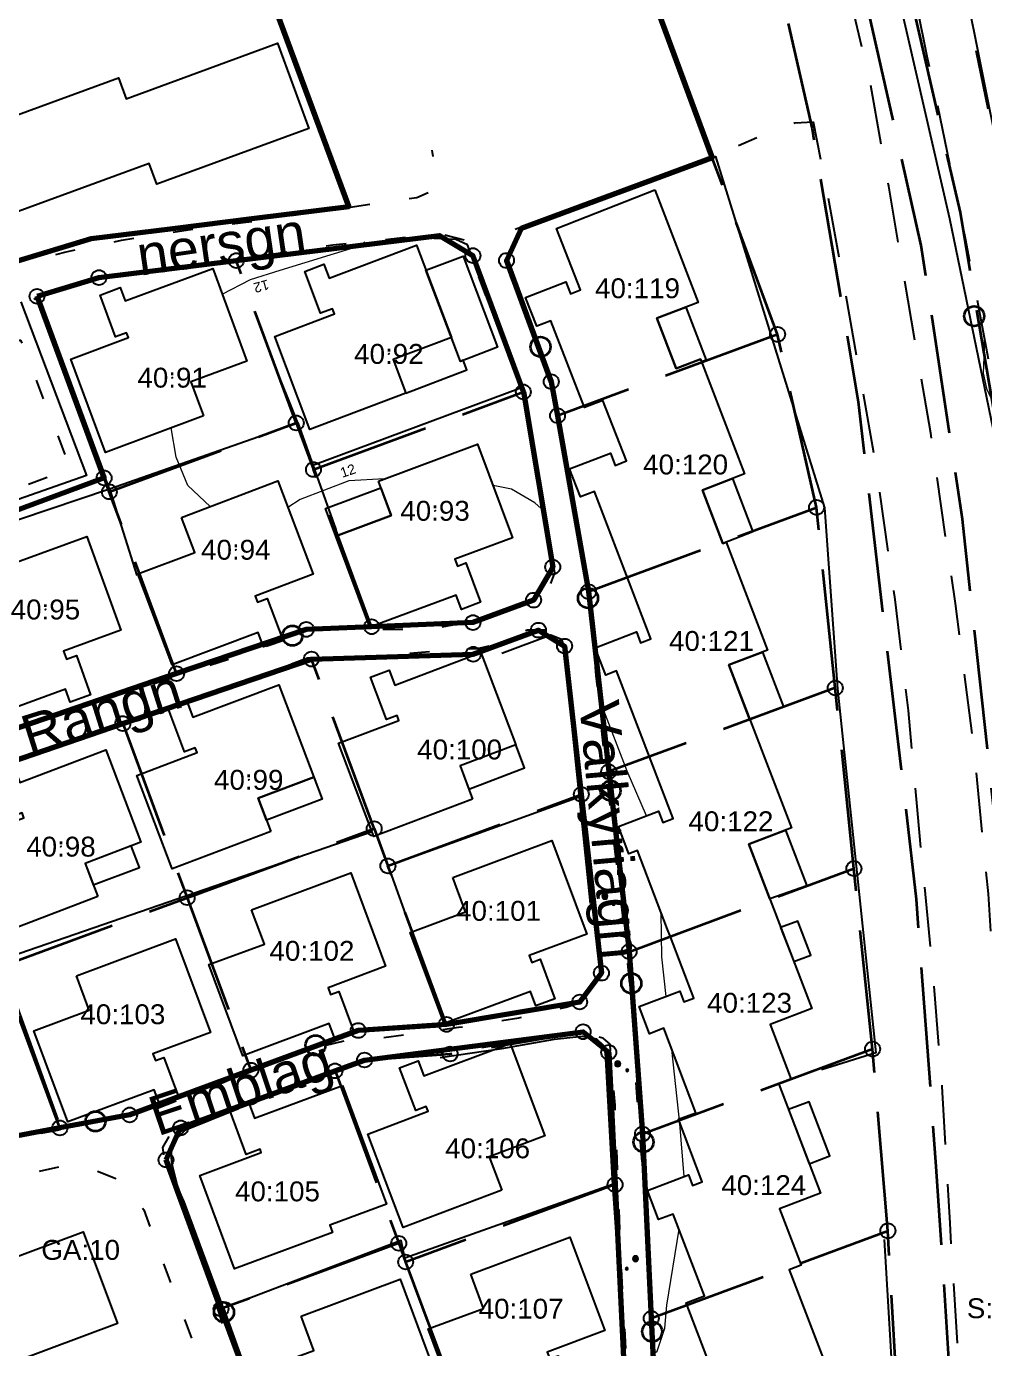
# Model space of a CAD drawing. Header units: metres. Extents: x 118176 to 120691, y 6147158 to 6149382.
# Drawn here: x 119726.5 to 119822.9, y 6148712.9 to 6148845.9 of the extents above; entities that cross this region are included whole.
import ezdxf
from ezdxf.enums import TextEntityAlignment as Align

# ---------------------------------------------------------------- set-up
doc = ezdxf.new("R2010")
doc.units = ezdxf.units.M
for name, pattern in [('Annan_avgränsning_gångban', [6, 2, -4]), ('Annan_avgränsning_körbana', [10, 6, -4]), ('Fastighetsgräns', [16, 12, -4]), ('Heldragen__skalber__', [0]), ('Heldragen_linje', [2, 1, 1]), ('Häck', [0]), ('Servitutsområde', [0]), ('Staket', [0])]:
    doc.linetypes.add(name, pattern=pattern)
doc.layers.get('0').update_dxf_attribs({"color": 9})
for name, color, linetype, lineweight in [('BOSTAD.T_LINE', 9, 'Heldragen_linje', 25), ('FASTGR_LINE', 7, 'Fastighetsgräns', 35), ('GAGR_LINE', 9, 'Servitutsområde', 70), ('GÅNGBK_LINE', 9, 'Annan_avgränsning_gångban', 25), ('HÄCK.K_LINE', 9, 'Häck', 25), ('HÖJDK-2_LINE', 9, 'Heldragen_linje', 18), ('KÖRBANK_LINE', 9, 'Annan_avgränsning_körbana', 25), ('SKÄRMTT_LINE', 9, 'Heldragen_linje', 25), ('STAKE_LINE', 9, 'Staket', 25), ('TBOSTT_LINE', 9, 'Heldragen_linje', 25), ('UTHUST_LINE', 9, 'Heldragen_linje', 25)]:
    doc.layers.add(name, color=color, linetype=linetype, lineweight=lineweight)
for name, color, linetype in [('DSP_POINT', 9, 'Continuous'), ('FASTID_POINT', 9, 'Continuous'), ('FREGNRT_TEXT', 9, 'Continuous'), ('GRÄ_POINT', 9, 'Continuous'), ('HTXT2_TEXT', 9, 'Continuous'), ('RUPPLYT_TEXT', 9, 'Continuous'), ('SSP_POINT', 9, 'Continuous'), ('STOLP.B_POINT', 9, 'Continuous'), ('TXT GAT_TEXT', 9, 'Continuous')]:
    doc.layers.add(name, color=color, linetype=linetype)
doc.styles.add('Standard_CAD', font='arial.ttf', dxfattribs={"height": 0.2})

# ---------------------------------------------------------------- blocks, each defined once
blk = doc.blocks.new('Belysningsstolpe')
at = {"color": 0, "linetype": 'Heldragen__skalber__', "lineweight": 35}
blk.add_circle((0, 0), 0.5, dxfattribs=at)
blk = doc.blocks.new('Gränspunkt')
at = {"color": 0, "linetype": 'Heldragen__skalber__', "lineweight": 25}
blk.add_circle((0, 0), 0.5, dxfattribs=at)
blk = doc.blocks.new('Rutnätspunkt_1')
at = {"color": 0, "linetype": 'Heldragen__skalber__', "lineweight": 25, "flags": 128}
for points in [[(-0.5, 0), (-0.08, 0)], [(0, 0.5), (0, 0.08)], [(0.5, 0), (0.08, 0)], [(0, -0.5), (0, -0.08)]]:
    blk.add_lwpolyline(points, dxfattribs=at)
blk = doc.blocks.new('SIB')
blk.add_hatch(color=0).paths.add_polyline_path([(0.3, 0, 1), (-0.3, 0, 1)], flags=0)
at = {"color": 0, "linetype": 'Heldragen__skalber__', "lineweight": 0, "flags": 128}
blk.add_lwpolyline([(0.3, 0, 1), (-0.3, 0, 1), (0.3, 0)], format="xyb", dxfattribs=at)
blk = doc.blocks.new('DIB')
blk.add_hatch(color=0).paths.add_polyline_path([(0.3, 0, 1), (-0.3, 0, 1)], flags=0)
at = {"color": 0, "linetype": 'Heldragen__skalber__', "lineweight": 0, "flags": 128}
blk.add_lwpolyline([(0.3, 0, 1), (-0.3, 0, 1), (0.3, 0)], format="xyb", dxfattribs=at)

msp = doc.modelspace()

# ---------------------------------------------------------------- linework, layer by layer
at = {"layer": 'BOSTAD.T_LINE', "flags": 128}
for points in [[(119709.069, 6148820.05), (119693.646, 6148814.401), (119690.484, 6148823.034), (119705.608, 6148828.573), (119705.246, 6148829.561), (119735.752, 6148840.734), (119736.52, 6148838.638), (119751.76, 6148844.22), (119754.908, 6148835.627), (119739.616, 6148830.026), (119738.846, 6148832.13), (119708.69, 6148821.086), (119709.069, 6148820.05)], [(119789.726, 6148829.461), (119794.068, 6148818.132), (119789.908, 6148816.538), (119791.844, 6148811.486), (119794.318, 6148812.434), (119798.747, 6148800.878), (119794.499, 6148799.251), (119796.554, 6148793.892), (119796.881, 6148794.017), (119801.045, 6148783.153), (119797.162, 6148781.664), (119803.449, 6148765.262), (119799.163, 6148763.619), (119805.501, 6148747.081), (119801.312, 6148745.475), (119803.433, 6148739.94), (119802.192, 6148739.464), (119806.393, 6148728.499), (119802.268, 6148726.917), (119804.44, 6148721.252), (119803.235, 6148720.79), (119807.352, 6148710.054), (119803.094, 6148708.421), (119805.164, 6148703.021), (119805.472, 6148702.216), (119809.432, 6148691.887), (119804.512, 6148690.001), (119806.687, 6148684.328), (119797.248, 6148680.71), (119793.828, 6148689.633), (119792.306, 6148689.049), (119791.175, 6148692.008), (119795.25, 6148693.569), (119795.77, 6148692.213), (119796.76, 6148692.593), (119794.262, 6148699.106), (119795.684, 6148699.651), (119792.535, 6148707.859), (119790.9, 6148707.232), (119789.795, 6148710.123), (119793.938, 6148711.708), (119794.328, 6148710.691), (119795.306, 6148711.066), (119792.85, 6148717.476), (119794.706, 6148718.188), (119791.557, 6148726.409), (119790.091, 6148725.847), (119788.974, 6148728.778), (119793.106, 6148730.356), (119793.512, 6148729.282), (119794.475, 6148729.648), (119792.089, 6148735.944), (119793.839, 6148736.608), (119790.619, 6148745.104), (119789.174, 6148744.557), (119788.137, 6148747.284), (119792.21, 6148748.831), (119792.622, 6148747.748), (119793.618, 6148748.126), (119791.274, 6148754.298), (119790.995, 6148755.035), (119787.971, 6148762.996), (119787.093, 6148762.66), (119786.038, 6148765.392), (119790.085, 6148766.953), (119790.522, 6148765.816), (119791.539, 6148766.207), (119785.841, 6148781.051), (119784.776, 6148780.644), (119783.715, 6148783.388), (119787.858, 6148784.986), (119788.273, 6148783.901), (119789.311, 6148784.298), (119783.648, 6148799.109), (119782.226, 6148798.564), (119781.136, 6148801.391), (119785.252, 6148802.974), (119785.73, 6148801.743), (119786.859, 6148802.183), (119784.487, 6148808.275), (119782.632, 6148807.553), (119779.235, 6148816.286), (119777.823, 6148815.735), (119776.686, 6148818.621), (119780.74, 6148820.208), (119781.217, 6148818.996), (119782.239, 6148819.399), (119779.814, 6148825.559), (119789.726, 6148829.461)], [(119764.669, 6148809.02), (119755.01, 6148805.361), (119751.47, 6148814.704), (119757.475, 6148816.978), (119757.276, 6148817.502), (119756.081, 6148817.048), (119754.488, 6148821.252), (119756.424, 6148821.985), (119756.955, 6148820.584), (119765.731, 6148823.901), (119769.241, 6148814.614), (119763.39, 6148812.402), (119764.669, 6148809.02)], [(119766.686, 6148821.376), (119770.427, 6148822.789), (119773.892, 6148813.622), (119770.15, 6148812.208), (119766.686, 6148821.376)], [(119744.292, 6148806.713), (119734.435, 6148803.049), (119730.947, 6148812.434), (119736.75, 6148814.592), (119736.567, 6148815.085), (119735.455, 6148814.672), (119733.892, 6148818.876), (119735.927, 6148819.634), (119736.426, 6148818.289), (119745.235, 6148821.543), (119748.672, 6148812.236), (119743.023, 6148810.15), (119744.292, 6148806.713)], [(119761.901, 6148800.148), (119771.875, 6148803.864), (119775.38, 6148794.454), (119769.592, 6148792.298), (119769.848, 6148791.612), (119770.687, 6148791.923), (119772.163, 6148787.961), (119770.254, 6148787.25), (119769.718, 6148788.691), (119761.025, 6148785.456), (119757.613, 6148794.622), (119763.185, 6148796.696), (119761.901, 6148800.148)], [(119742.085, 6148796.503), (119751.776, 6148800.178), (119755.335, 6148790.794), (119749.496, 6148788.58), (119749.728, 6148787.966), (119750.703, 6148788.336), (119752.271, 6148784.202), (119750.347, 6148783.472), (119749.794, 6148784.928), (119741.142, 6148781.669), (119737.699, 6148790.812), (119743.417, 6148792.966), (119742.085, 6148796.503)], [(119717.02, 6148788.908), (119732.564, 6148794.58), (119736, 6148785.165), (119730.23, 6148783.059), (119730.529, 6148782.239), (119731.511, 6148782.597), (119732.95, 6148778.654), (119730.889, 6148777.9), (119730.411, 6148779.214), (119721.693, 6148776.047), (119717.02, 6148788.908)], [(119771.381, 6148768.143), (119761.453, 6148764.381), (119757.89, 6148773.787), (119763.954, 6148776.085), (119763.774, 6148776.56), (119762.711, 6148776.157), (119761.091, 6148780.432), (119762.967, 6148781.142), (119763.543, 6148779.626), (119772.198, 6148782.904), (119775.715, 6148773.617), (119770.113, 6148771.494), (119771.381, 6148768.143)], [(119751.077, 6148764.906), (119741.149, 6148761.145), (119737.586, 6148770.551), (119743.65, 6148772.848), (119743.469, 6148773.323), (119742.407, 6148772.92), (119740.786, 6148777.195), (119742.663, 6148777.905), (119743.238, 6148776.389), (119751.894, 6148779.667), (119755.411, 6148770.38), (119749.808, 6148768.257), (119751.077, 6148764.906)], [(119733.664, 6148758.346), (119723.736, 6148754.584), (119720.173, 6148763.99), (119726.237, 6148766.288), (119726.056, 6148766.763), (119724.994, 6148766.36), (119723.373, 6148770.634), (119725.25, 6148771.345), (119725.825, 6148769.828), (119734.481, 6148773.106), (119737.998, 6148763.819), (119732.395, 6148761.697), (119733.664, 6148758.346)], [(119769.379, 6148760.264), (119779.353, 6148763.98), (119782.858, 6148754.57), (119777.07, 6148752.414), (119777.326, 6148751.727), (119778.165, 6148752.039), (119779.641, 6148748.077), (119777.732, 6148747.366), (119777.195, 6148748.807), (119768.503, 6148745.571), (119765.091, 6148754.738), (119770.663, 6148756.812), (119769.379, 6148760.264)], [(119749.145, 6148757.029), (119759.119, 6148760.745), (119762.624, 6148751.335), (119756.836, 6148749.179), (119757.093, 6148748.492), (119757.931, 6148748.804), (119759.408, 6148744.842), (119757.498, 6148744.131), (119756.962, 6148745.572), (119748.269, 6148742.337), (119744.857, 6148751.503), (119750.43, 6148753.577), (119749.145, 6148757.029)], [(119731.519, 6148750.379), (119741.493, 6148754.095), (119744.999, 6148744.685), (119739.21, 6148742.529), (119739.467, 6148741.843), (119740.306, 6148742.154), (119741.782, 6148738.192), (119739.872, 6148737.481), (119739.336, 6148738.923), (119730.644, 6148735.687), (119727.231, 6148744.853), (119732.804, 6148746.927), (119731.519, 6148750.379)], [(119774.323, 6148728.816), (119764.395, 6148725.055), (119760.831, 6148734.461), (119766.896, 6148736.758), (119766.715, 6148737.233), (119765.652, 6148736.83), (119764.032, 6148741.106), (119765.909, 6148741.816), (119766.483, 6148740.299), (119775.14, 6148743.577), (119778.657, 6148734.29), (119773.053, 6148732.168), (119774.323, 6148728.816)], [(119758.292, 6148739.34), (119762.729, 6148727.402), (119757.01, 6148725.277), (119757.276, 6148724.562), (119747.418, 6148720.897), (119743.927, 6148730.292), (119750.12, 6148732.594), (119749.994, 6148732.935), (119748.59, 6148732.413), (119746.972, 6148736.769), (119748.897, 6148737.483), (119749.428, 6148736.055), (119758.292, 6148739.34)], [(119771.196, 6148720.369), (119781.17, 6148724.085), (119784.675, 6148714.675), (119778.887, 6148712.519), (119779.143, 6148711.832), (119779.982, 6148712.144), (119781.458, 6148708.182), (119779.549, 6148707.472), (119779.012, 6148708.912), (119770.32, 6148705.677), (119766.908, 6148714.843), (119772.48, 6148716.917), (119771.196, 6148720.369)], [(119754.113, 6148716.144), (119764.087, 6148719.859), (119767.592, 6148710.449), (119761.804, 6148708.294), (119762.06, 6148707.607), (119762.899, 6148707.919), (119764.375, 6148703.957), (119762.466, 6148703.245), (119761.93, 6148704.687), (119753.237, 6148701.451), (119749.825, 6148710.617), (119755.397, 6148712.692), (119754.113, 6148716.144)]]:
    msp.add_lwpolyline(points, dxfattribs=at)
at = {"layer": 'FASTGR_LINE', "flags": 128}
for points in [[(119774.092, 6148937.583), (119789.254, 6148897.346), (119800.564, 6148857.627), (119805.531, 6148835.591), (119810.162, 6148808.146), (119816.001, 6148758.102), (119817.992, 6148731.203), (119820.518, 6148692.518)], [(119833.972, 6148694.006), (119831.65, 6148733.903), (119824.465, 6148803.524), (119820.448, 6148827.172), (119809.992, 6148872.974), (119802.071, 6148900.207)], [(119828.839, 6148693.438), (119824.519, 6148760.738), (119820.651, 6148796.313), (119816.521, 6148823.849), (119805.201, 6148874.21), (119799.356, 6148893.915)], [(119795.494, 6148832.673), (119776.269, 6148825.569), (119774.791, 6148822.356), (119779.29, 6148810.161), (119779.922, 6148806.742)], [(119802.056, 6148814.919), (119795.494, 6148832.673)], [(119747.601, 6148822.346), (119768.059, 6148824.881), (119771.41, 6148822.845), (119776.481, 6148809.129)], [(119734.308, 6148800.474), (119727.554, 6148818.75), (119733.783, 6148820.635), (119747.601, 6148822.346)], [(119753.633, 6148806.01), (119747.601, 6148822.346)], [(119802.056, 6148814.919), (119779.922, 6148806.742)], [(119805.98, 6148797.512), (119802.056, 6148814.919)], [(119755.367, 6148801.322), (119776.481, 6148809.129)], [(119776.481, 6148809.129), (119779.435, 6148791.511), (119777.509, 6148788.179), (119771.409, 6148785.925), (119761.22, 6148785.507)], [(119779.922, 6148806.742), (119783.036, 6148789.034)], [(119734.829, 6148799.076), (119753.633, 6148806.01)], [(119753.633, 6148806.01), (119755.367, 6148801.322)], [(119761.22, 6148785.507), (119755.367, 6148801.322)], [(119715.504, 6148793.521), (119734.308, 6148800.474)], [(119734.829, 6148799.076), (119734.308, 6148800.474)], [(119741.593, 6148780.782), (119734.829, 6148799.076)], [(119783.036, 6148789.034), (119805.98, 6148797.512)], [(119807.865, 6148779.344), (119805.98, 6148797.512)], [(119783.036, 6148789.034), (119785.071, 6148770.926)], [(119761.22, 6148785.507), (119754.64, 6148785.232), (119741.593, 6148780.782)], [(119755.163, 6148782.252), (119771.442, 6148782.735), (119778.001, 6148785.161), (119780.631, 6148783.553), (119782.313, 6148768.633)], [(119736.188, 6148775.758), (119755.163, 6148782.252)], [(119761.476, 6148765.187), (119755.163, 6148782.252)], [(119741.593, 6148780.782), (119722.609, 6148774.297)], [(119807.865, 6148779.344), (119785.071, 6148770.926)], [(119809.738, 6148761.175), (119807.865, 6148779.344)], [(119717.213, 6148769.263), (119736.188, 6148775.758)], [(119736.188, 6148775.758), (119742.661, 6148758.242)], [(119785.071, 6148770.926), (119787.116, 6148752.808)], [(119762.859, 6148761.44), (119782.313, 6148768.633)], [(119782.313, 6148768.633), (119784.338, 6148750.647), (119782.15, 6148747.744), (119768.751, 6148745.492)], [(119742.661, 6148758.242), (119761.476, 6148765.187)], [(119761.476, 6148765.187), (119762.859, 6148761.44)], [(119768.751, 6148745.492), (119762.859, 6148761.44)], [(119787.116, 6148752.808), (119809.738, 6148761.175)], [(119811.613, 6148743.008), (119809.738, 6148761.175)], [(119723.857, 6148751.288), (119742.661, 6148758.242)], [(119742.661, 6148758.242), (119749.075, 6148740.888)], [(119787.116, 6148752.808), (119788.469, 6148734.449)], [(119729.849, 6148735.073), (119723.857, 6148751.288)], [(119729.849, 6148735.073), (119722.361, 6148733.687), (119714.562, 6148730.8), (119711.032, 6148732.138), (119703.491, 6148746.962)], [(119768.751, 6148745.492), (119759.871, 6148744.876), (119749.075, 6148740.888)], [(119757.535, 6148740.815), (119760.505, 6148741.908), (119769.113, 6148742.514), (119782.491, 6148744.755), (119785.073, 6148742.677), (119785.713, 6148729.368)], [(119811.613, 6148743.008), (119788.469, 6148734.449)], [(119813.158, 6148724.719), (119811.613, 6148743.008)], [(119749.075, 6148740.888), (119736.878, 6148736.378), (119729.849, 6148735.073)], [(119746.063, 6148716.856), (119740.532, 6148731.862), (119742, 6148735.074), (119757.535, 6148740.815)], [(119757.535, 6148740.815), (119763.949, 6148723.461)], [(119788.469, 6148734.449), (119789.354, 6148715.92)], [(119785.713, 6148729.368), (119764.64, 6148721.581)], [(119785.713, 6148729.368), (119786.648, 6148709.868), (119784.422, 6148706.507), (119781.132, 6148705.294), (119770.884, 6148704.696)], [(119789.354, 6148715.92), (119813.158, 6148724.719)], [(119814.222, 6148706.25), (119813.158, 6148724.719)], [(119763.949, 6148723.461), (119746.063, 6148716.856)], [(119763.949, 6148723.461), (119764.64, 6148721.581)], [(119764.64, 6148721.581), (119770.884, 6148704.696)], [(119770.884, 6148704.696), (119755.357, 6148698.964), (119752.145, 6148700.441), (119746.063, 6148716.856)], [(119789.354, 6148715.92), (119790.247, 6148697.391)]]:
    msp.add_lwpolyline(points, dxfattribs=at)
at = {"layer": 'GAGR_LINE', "flags": 128}
for points in [[(119649.703, 6148820.388), (119685.814, 6148832.306), (119695.062, 6148807.324), (119703.109, 6148812.431), (119710.315, 6148816.176), (119717.703, 6148819.442), (119725.262, 6148822.237), (119732.989, 6148824.574), (119741.208, 6148825.59), (119749.427, 6148826.607), (119758.937, 6148827.785), (119751.282, 6148848.428), (119785.062, 6148860.915), (119795.494, 6148832.673), (119776.27, 6148825.569), (119774.791, 6148822.356), (119779.29, 6148810.162), (119779.922, 6148806.742), (119783.036, 6148789.034), (119785.071, 6148770.926), (119787.116, 6148752.808), (119788.469, 6148734.449), (119789.354, 6148715.92), (119790.247, 6148697.391), (119790.442, 6148693.302), (119795.652, 6148679.206), (119787.204, 6148676.09), (119786.172, 6148678.899), (119769.197, 6148672.636), (119754.727, 6148673.145), (119751.618, 6148672.002), (119736.462, 6148666.399), (119740.27, 6148656.083), (119734.182, 6148653.827), (119730.214, 6148664.555), (119728.488, 6148672.513), (119726.761, 6148680.471), (119722.793, 6148691.199), (119696.741, 6148681.568), (119684.084, 6148715.806), (119710.147, 6148725.437), (119705.31, 6148734.083), (119701.355, 6148741.22), (119698.559, 6148748.777), (119696.703, 6148756.687), (119695.066, 6148764.596), (119693.461, 6148772.684), (119692.073, 6148780.762), (119689.918, 6148788.55), (119687.29, 6148798.018), (119661.497, 6148788.488), (119649.703, 6148820.388)], [(119727.554, 6148818.75), (119733.783, 6148820.635), (119747.601, 6148822.346), (119768.059, 6148824.881), (119771.41, 6148822.845), (119776.481, 6148809.13), (119779.435, 6148791.511), (119777.509, 6148788.179), (119771.409, 6148785.925), (119761.22, 6148785.507), (119754.64, 6148785.232), (119741.593, 6148780.782), (119722.609, 6148774.297), (119716.93, 6148772.352), (119705.741, 6148772.324), (119700.412, 6148770.35), (119697.58, 6148771.928), (119695.079, 6148785.965), (119715.504, 6148793.521), (119734.308, 6148800.474), (119727.554, 6148818.75)], [(119699.087, 6148764.018), (119700.864, 6148767.31), (119706.503, 6148769.396), (119717.213, 6148769.263), (119736.188, 6148775.758), (119755.163, 6148782.252), (119771.442, 6148782.735), (119778.001, 6148785.161), (119780.631, 6148783.553), (119782.313, 6148768.633), (119784.338, 6148750.647), (119782.15, 6148747.744), (119768.751, 6148745.493), (119759.871, 6148744.876), (119749.075, 6148740.888), (119736.878, 6148736.378), (119729.849, 6148735.073), (119722.361, 6148733.687), (119714.562, 6148730.8), (119711.032, 6148732.138), (119703.491, 6148746.962), (119699.087, 6148764.018)], [(119740.532, 6148731.862), (119742, 6148735.074), (119757.535, 6148740.815), (119760.505, 6148741.908), (119782.491, 6148744.755), (119785.073, 6148742.677), (119785.713, 6148729.368), (119786.648, 6148709.868), (119784.422, 6148706.507), (119781.132, 6148705.294), (119770.884, 6148704.696), (119755.357, 6148698.964), (119752.145, 6148700.441), (119746.063, 6148716.856), (119740.532, 6148731.862)]]:
    msp.add_lwpolyline(points, dxfattribs=at)
at = {"layer": 'GÅNGBK_LINE', "flags": 128}
for points in [[(119805.675, 6148836.259), (119803.784, 6148836.187), (119800.098, 6148834.746), (119795.431, 6148832.707), (119780.354, 6148827.217), (119775.074, 6148825.27), (119774.519, 6148824.703), (119774.254, 6148823.973), (119774.418, 6148822.81), (119776.401, 6148817.407), (119779.387, 6148809.657), (119781.039, 6148799.437), (119781.88, 6148794.565), (119783.133, 6148788.602), (119783.787, 6148780.593), (119784.379, 6148774.694), (119785.657, 6148763.163), (119786.748, 6148753.828), (119787.548, 6148745.477), (119787.783, 6148739.927), (119788.714, 6148727.171), (119789.3, 6148719.075), (119789.465, 6148709.731), (119789.705, 6148701.723), (119790.25, 6148694.501), (119790.584, 6148691.276), (119792.009, 6148687.447), (119794.85, 6148680.278), (119796.518, 6148676.586), (119797.291, 6148676.445), (119812.192, 6148681.239), (119817.294, 6148669.25), (119801.483, 6148663.103), (119802.428, 6148660.724), (119804.13, 6148659.105), (119806.338, 6148659.073), (119813.931, 6148660.777), (119820.253, 6148662.065), (119822.87, 6148663.504)], [(119696.912, 6148808.073), (119705.847, 6148813.727), (119713.415, 6148817.542), (119719.437, 6148819.838), (119725.242, 6148821.839), (119730.475, 6148823.24), (119736.066, 6148824.405), (119742.759, 6148825.452), (119749.147, 6148826.293), (119765.758, 6148828.7), (119766.954, 6148829.212), (119767.5, 6148829.746), (119767.804, 6148830.753), (119767.294, 6148833.472)], [(119698.999, 6148789.848), (119694.277, 6148787.918), (119695.433, 6148783.564), (119696.56, 6148778.125), (119697.426, 6148772.825), (119697.894, 6148770.627), (119698.961, 6148769.857), (119700.305, 6148770.133), (119705.992, 6148772.141), (119712.198, 6148772.031), (119716.864, 6148772.121), (119730.307, 6148776.829), (119741.005, 6148780.327), (119748.078, 6148782.666), (119755.004, 6148785.063), (119757.975, 6148785.271), (119767.077, 6148785.275), (119772.705, 6148786.286), (119776.256, 6148787.791), (119779.149, 6148789.603), (119779.642, 6148790.913), (119779.184, 6148793.879), (119776.321, 6148809.316), (119770.598, 6148824.372), (119768.428, 6148824.95), (119766.057, 6148824.818), (119757.323, 6148823.886), (119744.069, 6148821.915), (119734.431, 6148820.736), (119730.628, 6148819.554), (119724.774, 6148817.637), (119720.209, 6148816.239), (119715.339, 6148814.097), (119716.492, 6148810.988)], [(119698.999, 6148789.848), (119699.292, 6148789.285), (119730.92, 6148801.474), (119725.939, 6148814.335), (119716.492, 6148810.988)], [(119698.903, 6148765.703), (119699.506, 6148761.017), (119701.456, 6148753.394), (119702.569, 6148749.003), (119705.871, 6148740.986), (119710.2, 6148733.151), (119711.482, 6148731.553), (119714.114, 6148730.648), (119720.452, 6148732.804), (119723.246, 6148733.72), (119729.437, 6148734.809), (119736.267, 6148736.269), (119739.116, 6148736.852), (119745.582, 6148739.354), (119753.618, 6148742.727), (119758.687, 6148743.878), (119761.336, 6148744.015), (119769.972, 6148745.196), (119776.022, 6148746.152), (119780.783, 6148747.216), (119783.434, 6148748.085), (119784.154, 6148748.523), (119784.335, 6148750.057), (119782.68, 6148765.45), (119781.508, 6148777.817), (119780.806, 6148782.541), (119780.246, 6148784.016), (119778.674, 6148785.171), (119776.885, 6148785.173), (119773.855, 6148783.759), (119771.849, 6148783.287), (119763.339, 6148782.712), (119758.22, 6148782.406), (119754.779, 6148782.338), (119734.862, 6148775.064), (119717.004, 6148769.469), (119714.858, 6148769.633), (119708.974, 6148769.882), (119707.612, 6148769.759), (119706.423, 6148769.485), (119701.882, 6148767.673)], [(119740.809, 6148734.203), (119740.185, 6148733.109), (119740.338, 6148731.716), (119744.059, 6148721.916), (119748.469, 6148708.401), (119750.569, 6148702.498), (119751.763, 6148700.403), (119753.112, 6148699.053), (119754.665, 6148698.847), (119755.965, 6148699.078), (119762.612, 6148701.374), (119769.97, 6148703.641), (119775.827, 6148704.589), (119779.132, 6148704.747), (119782.649, 6148705.473), (119785.351, 6148706.774), (119786.591, 6148708.174), (119786.929, 6148710.197), (119786.248, 6148723.126), (119785.709, 6148737.347), (119785.204, 6148743.499), (119784.505, 6148744.104), (119782.954, 6148744.546), (119780.095, 6148744.458), (119771.117, 6148742.94), (119764.785, 6148742.339), (119760.397, 6148741.962)], [(119760.397, 6148741.962), (119756.724, 6148740.723), (119747.437, 6148737.057), (119740.809, 6148734.203)], [(119714.775, 6148723.244), (119713.614, 6148726.044), (119724.425, 6148730.021), (119731.032, 6148731.412), (119733.159, 6148730.893), (119735.402, 6148730.029), (119737.207, 6148728.343), (119738.289, 6148726.838), (119741.369, 6148718.463), (119743.791, 6148712.063), (119746.248, 6148705.471), (119747.019, 6148701.557), (119746.291, 6148699.326), (119745.216, 6148697.949), (119744.106, 6148696.686), (119739.341, 6148694.827), (119732.272, 6148692.182), (119728.625, 6148691.37), (119725.746, 6148692.801), (119724.511, 6148696.542)]]:
    msp.add_lwpolyline(points, dxfattribs=at)
at = {"layer": 'HÄCK.K_LINE', "flags": 128}
for points in [[(119892.292, 6148703.104), (119831.777, 6148697.25), (119829.592, 6148755.003), (119826.875, 6148786.954), (119823.943, 6148804.492), (119819.374, 6148826.548), (119813.5, 6148852.246), (119811.926, 6148859.445)], [(119780.813, 6148827.392), (119795.804, 6148832.81), (119806.779, 6148797.482), (119808.096, 6148779.272)], [(119776.303, 6148809.568), (119770.866, 6148823.917), (119769.674, 6148824.46), (119767.466, 6148824.567), (119766.024, 6148824.635)], [(119695.502, 6148786.136), (119734.837, 6148799.366), (119727.614, 6148818.255)], [(119725.94, 6148818.183), (119732.521, 6148800.726), (119695.73, 6148787.818)], [(119753.807, 6148806.028), (119751.215, 6148812.464)], [(119755.31, 6148801.77), (119776.303, 6148809.568)], [(119776.303, 6148809.568), (119778.915, 6148793.757)], [(119734.837, 6148799.366), (119753.807, 6148806.028)], [(119753.807, 6148806.028), (119757.602, 6148795.277)], [(119734.837, 6148799.366), (119737.595, 6148790.664)], [(119774.314, 6148782.839), (119779.246, 6148784.673), (119780.321, 6148784.243), (119780.53, 6148783.586), (119783.211, 6148757.658)], [(119808.096, 6148779.272), (119811.941, 6148742.632), (119806.466, 6148740.911)], [(119761.269, 6148764.868), (119723.884, 6148751.966), (119717.438, 6148768.533)], [(119782.103, 6148768.37), (119762.874, 6148761.427), (119765.26, 6148754.779)], [(119723.884, 6148751.966), (119729.638, 6148735.916)], [(119759.977, 6148744.733), (119768.147, 6148745.295)], [(119768.123, 6148742.156), (119774.314, 6148743.063), (119779.619, 6148744.01), (119782.405, 6148744.301), (119783.852, 6148744.047), (119784.483, 6148743.447), (119784.726, 6148742.63), (119785.464, 6148729.387), (119786.31, 6148717.025)], [(119785.464, 6148729.387), (119764.57, 6148721.965), (119764.176, 6148723.742), (119746.326, 6148716.945), (119751.559, 6148702.419)], [(119746.326, 6148716.945), (119742.369, 6148727.645)], [(119812.794, 6148723.861), (119813.824, 6148706.346)]]:
    msp.add_lwpolyline(points, dxfattribs=at)
at = {"layer": 'HÖJDK-2_LINE', "flags": 128}
for points in [[(119746.189, 6148818.959), (119749.044, 6148820.443), (119752.017, 6148821.371), (119759.989, 6148823.842), (119760.531, 6148824.229)], [(119822.826, 6148814.824), (119822.836, 6148813.413), (119822.741, 6148811.013), (119823.093, 6148809.49), (119824.239, 6148806.961), (119826.295, 6148803.211), (119829.922, 6148797.136), (119831.13, 6148794.855), (119831.597, 6148792.007), (119830.985, 6148789.485), (119829.519, 6148787.361), (119829.344, 6148787.012)], [(119744.98, 6148797.6), (119742.726, 6148799.727), (119741.551, 6148802.552), (119741.038, 6148805.504)], [(119762.511, 6148800.376), (119758.923, 6148800.2), (119754.034, 6148798.321), (119752.787, 6148797.514)], [(119778.582, 6148797.124), (119777.621, 6148797.976), (119775.298, 6148799.331), (119773.617, 6148799.677), (119773.43, 6148799.688)], [(119788.873, 6148766.485), (119786.917, 6148770.97), (119784.585, 6148777.092), (119783.815, 6148781.259), (119783.689, 6148781.787)], [(119790.846, 6148748.313), (119790.414, 6148752.279), (119790.351, 6148756.73)], [(119792.67, 6148730.19), (119792.237, 6148735.516), (119791.427, 6148742.973)], [(119789.42, 6148712.252), (119789.928, 6148712.617), (119790.708, 6148714.917), (119790.904, 6148717.23), (119792.146, 6148724.871)]]:
    msp.add_lwpolyline(points, dxfattribs=at)
at = {"layer": 'KÖRBANK_LINE', "flags": 128}
for points in [[(119835.322, 6148465.137), (119833.976, 6148502.13), (119833.24, 6148534.785), (119832.343, 6148569.543), (119831.152, 6148607.371), (119829.663, 6148640.503), (119828.449, 6148667.906), (119827.662, 6148689.429), (119826.532, 6148709.179), (119825.325, 6148724.918), (119824.494, 6148741.201), (119823.263, 6148758.635), (119821.781, 6148773.738), (119819.949, 6148787.827), (119817.467, 6148804.969), (119814.704, 6148821.245), (119813.244, 6148829.826), (119811.278, 6148840.785), (119808.144, 6148854.019), (119805.818, 6148864.137), (119802.439, 6148875.731), (119800.625, 6148882.054), (119798.839, 6148888.394)], [(119847.207, 6148786.95), (119845.904, 6148787.69), (119841.762, 6148787.034), (119839.937, 6148784.9), (119840.084, 6148783.953), (119844.963, 6148784.637), (119846.075, 6148773.55), (119828.615, 6148772.007), (119827.616, 6148786.892), (119832.475, 6148787.227), (119832.248, 6148791.169), (119831.351, 6148794.365), (119829.527, 6148797.892), (119826.183, 6148803.982), (119824.707, 6148807.631), (119823.737, 6148810.06), (119820.962, 6148824.585), (119817.121, 6148842.899), (119815.318, 6148851.612), (119815.277, 6148855.171), (119816.046, 6148858.275)], [(119820.198, 6148853.316), (119820.266, 6148852.483), (119821.412, 6148846.385), (119823.624, 6148835.568), (119826, 6148823.772), (119827.741, 6148814.69), (119828.892, 6148809.971), (119830.589, 6148805.844), (119832.818, 6148801.549), (119836.578, 6148796.413), (119839.169, 6148793.614), (119840.719, 6148792.729), (119842.308, 6148792.239), (119845.066, 6148791.756), (119848.73, 6148791.829), (119852.854, 6148792.531)], [(119822.87, 6148663.504), (119821.568, 6148685.846), (119820.517, 6148707.284), (119819.413, 6148725.479), (119818.627, 6148739.243), (119817.7, 6148750.657), (119816.158, 6148766.689), (119815.234, 6148777.069), (119813.889, 6148788.241), (119811.913, 6148801.929), (119808.959, 6148818.793), (119806.777, 6148830.78), (119805.675, 6148836.259)]]:
    msp.add_lwpolyline(points, dxfattribs=at)
at = {"layer": 'SKÄRMTT_LINE', "flags": 128}
for points in [[(119791.844, 6148811.486), (119789.908, 6148816.538), (119792.841, 6148817.661), (119794.888, 6148812.319), (119794.429, 6148812.143), (119794.318, 6148812.434), (119791.844, 6148811.486)], [(119796.554, 6148793.892), (119794.499, 6148799.251), (119797.512, 6148800.406), (119799.567, 6148795.047), (119796.554, 6148793.892)], [(119799.28, 6148776.138), (119797.162, 6148781.664), (119800.531, 6148782.956), (119802.646, 6148777.437), (119799.28, 6148776.138)], [(119770.992, 6148769.172), (119776.594, 6148771.294), (119775.715, 6148773.617), (119770.113, 6148771.494), (119770.992, 6148769.172)], [(119801.271, 6148758.117), (119799.163, 6148763.619), (119802.845, 6148765.03), (119804.99, 6148759.434), (119801.271, 6148758.117)], [(119737.041, 6148763.456), (119732.395, 6148761.697), (119733.215, 6148759.531), (119737.861, 6148761.29), (119737.041, 6148763.456)], [(119802.369, 6148755.251), (119803.687, 6148751.812), (119805.397, 6148752.467), (119804.085, 6148755.889), (119802.369, 6148755.251)], [(119803.168, 6148736.917), (119805.253, 6148731.474), (119807.315, 6148732.264), (119805.23, 6148737.708), (119803.168, 6148736.917)]]:
    msp.add_lwpolyline(points, dxfattribs=at)
at = {"layer": 'STAKE_LINE', "flags": 128}
for points in [[(119823.403, 6148862.318), (119820.844, 6148857.036), (119820.394, 6148855.447), (119820.3, 6148853.888), (119820.5, 6148852.532), (119820.847, 6148850.304), (119827.934, 6148814.834), (119828.474, 6148811.466), (119829.141, 6148809.379), (119830.267, 6148806.795), (119833.23, 6148801.637), (119838.236, 6148795.007), (119840.39, 6148793.546), (119842.868, 6148792.458), (119845.015, 6148792.224), (119846.797, 6148792.243), (119862.26, 6148793.875), (119864.215, 6148797.797)], [(119742.369, 6148727.645), (119741.762, 6148728.994), (119741.103, 6148731.527), (119741.058, 6148733.006), (119741.469, 6148733.839), (119742.478, 6148734.89), (119747.813, 6148737.04)], [(119786.31, 6148717.025), (119786.497, 6148711.71)]]:
    msp.add_lwpolyline(points, dxfattribs=at)
at = {"layer": 'TBOSTT_LINE', "flags": 128}
for points in [[(119764.669, 6148809.02), (119770.798, 6148811.342), (119770.43, 6148812.315), (119770.15, 6148812.208), (119769.241, 6148814.614), (119763.39, 6148812.402), (119764.669, 6148809.02)], [(119757.613, 6148794.622), (119756.573, 6148797.416), (119762.145, 6148799.49), (119763.185, 6148796.696), (119757.613, 6148794.622)], [(119755.411, 6148770.38), (119756.255, 6148768.151), (119750.652, 6148766.029), (119749.808, 6148768.257), (119755.411, 6148770.38)]]:
    msp.add_lwpolyline(points, dxfattribs=at)
at = {"layer": 'UTHUST_LINE', "flags": 128}
msp.add_lwpolyline([(119715.464, 6148718.377), (119732.205, 6148724.613), (119735.643, 6148715.384), (119725.14, 6148711.472), (119729.493, 6148699.785), (119722.923, 6148697.338), (119718.449, 6148709.349), (119718.78, 6148709.472), (119715.464, 6148718.377)], dxfattribs=at)

# ---------------------------------------------------------------- block references
at = {"layer": 'DSP_POINT', "xscale": 0.5, "yscale": 0.5}
for p in [(119785.555, 6148757.594), (119786.937, 6148740.884), (119786.884, 6148720.898)]:
    msp.add_blockref('DIB', p, dxfattribs=at)
at = {"layer": 'FASTID_POINT', "xscale": 0.1000000014901161, "yscale": 0.1000000014901161}
for p, rotation in [((119787.968, 6148819.561), 1.598009940000004), ((119762.954, 6148812.956), 1.598008319999997), ((119741.152, 6148810.565), 1.598009759999995), ((119792.808, 6148801.83), 1.597999320000002), ((119767.597, 6148797.17), 1.597999680000001), ((119747.556, 6148793.25), 1.598000579999991), ((119728.403, 6148787.239), 1.597999859999993), ((119795.41, 6148784.072), 1.597989600000001), ((119770.073, 6148773.154), 1.597987619999995), ((119748.855, 6148770.101), 1.597987979999994), ((119797.367, 6148765.929), 1.597980419999997), ((119729.963, 6148763.376), 1.597986899999996), ((119773.987, 6148756.916), 1.597978979999999), ((119755.215, 6148752.891), 1.597978979999999), ((119799.241, 6148747.665), 1.597970519999994), ((119736.196, 6148746.511), 1.597976639999993), ((119772.889, 6148733.019), 1.597965479999994), ((119800.673, 6148729.316), 1.597960260000003), ((119751.746, 6148728.687), 1.597966199999994), ((119776.256, 6148716.883), 1.59795701999999)]:
    msp.add_blockref('Rutnätspunkt_1', p, dxfattribs=dict(at, rotation=rotation))
at = {"layer": 'GRÄ_POINT', "xscale": 1.5, "yscale": 1.5, "rotation": 63.45294353999999}
for p in [(119771.41, 6148822.845), (119747.601, 6148822.346), (119774.791, 6148822.356), (119733.783, 6148820.635), (119727.554, 6148818.75), (119802.057, 6148814.919), (119779.29, 6148810.161), (119776.481, 6148809.129), (119779.922, 6148806.742), (119753.633, 6148806.01), (119755.367, 6148801.322), (119734.308, 6148800.474), (119734.829, 6148799.076), (119805.98, 6148797.512), (119779.435, 6148791.511), (119777.509, 6148788.179), (119783.036, 6148789.034), (119754.64, 6148785.232), (119761.22, 6148785.507), (119771.409, 6148785.925), (119778.001, 6148785.161), (119771.442, 6148782.735), (119780.631, 6148783.553), (119755.163, 6148782.252), (119741.593, 6148780.782), (119807.865, 6148779.344), (119736.188, 6148775.758), (119785.071, 6148770.926), (119782.313, 6148768.633), (119761.476, 6148765.187), (119762.859, 6148761.44), (119809.738, 6148761.175), (119742.661, 6148758.242), (119787.116, 6148752.808), (119784.338, 6148750.646), (119782.15, 6148747.744), (119768.751, 6148745.492), (119759.871, 6148744.876), (119782.491, 6148744.755), (119785.073, 6148742.677), (119811.613, 6148743.008), (119760.505, 6148741.907), (119769.113, 6148742.514), (119749.075, 6148740.888), (119757.535, 6148740.814), (119736.878, 6148736.378), (119729.849, 6148735.073), (119742, 6148735.073), (119788.469, 6148734.449), (119740.532, 6148731.862), (119785.713, 6148729.368), (119813.158, 6148724.719), (119763.949, 6148723.461), (119764.64, 6148721.581), (119746.063, 6148716.856), (119789.354, 6148715.92)]:
    msp.add_blockref('Gränspunkt', p, dxfattribs=at)
at = {"layer": 'SSP_POINT'}
for p in [(119784.688, 6148758.377), (119785.974, 6148741.514), (119787.764, 6148721.914)]:
    msp.add_blockref('SIB', p, dxfattribs=at)
at = {"layer": 'STOLP.B_POINT', "xscale": 2, "yscale": 2, "rotation": 87.91556202000018}
msp.add_blockref('Belysningsstolpe', (119821.84, 6148816.755), dxfattribs=at)
at = {"layer": 'STOLP.B_POINT', "xscale": 2, "yscale": 2}
for p in [(119778.21, 6148813.668), (119782.989, 6148788.381), (119753.251, 6148784.606), (119785.259, 6148769.004), (119787.348, 6148749.621), (119755.577, 6148743.39), (119733.433, 6148735.733), (119788.573, 6148733.656), (119746.361, 6148716.527), (119789.441, 6148714.575)]:
    msp.add_blockref('Belysningsstolpe', p, dxfattribs=at)

# ---------------------------------------------------------------- texts
at = {"layer": 'FREGNRT_TEXT', "style": 'Standard_CAD'}
for s, p in [('40:119', (119787.968, 6148819.561)), ('40:92', (119762.954, 6148812.956)), ('40:91', (119741.152, 6148810.565)), ('40:120', (119792.808, 6148801.83)), ('40:93', (119767.597, 6148797.17)), ('40:94', (119747.556, 6148793.25)), ('40:95', (119728.403, 6148787.239)), ('40:121', (119795.41, 6148784.072)), ('40:100', (119770.073, 6148773.154)), ('40:99', (119748.855, 6148770.101)), ('40:122', (119797.367, 6148765.929)), ('40:98', (119729.963, 6148763.376)), ('40:101', (119773.987, 6148756.916)), ('40:102', (119755.215, 6148752.891)), ('40:123', (119799.241, 6148747.665)), ('40:103', (119736.196, 6148746.511)), ('40:106', (119772.889, 6148733.019)), ('40:105', (119751.746, 6148728.687)), ('40:124', (119800.673, 6148729.316)), ('40:107', (119776.256, 6148716.883)), ('S:8', (119823.192, 6148716.93))]:
    msp.add_text(s, height=2, dxfattribs=at).set_placement(p, align=Align.MIDDLE_CENTER)
at = {"layer": 'HTXT2_TEXT', "style": 'Standard_CAD'}
for rotation, p in [(-164.78643, (119750.744, 6148820.449)), (18.89456, (119758.26, 6148800.48))]:
    msp.add_text('12', height=1, rotation=rotation, dxfattribs=at).set_placement(p)
at = {"layer": 'RUPPLYT_TEXT', "style": 'Standard_CAD'}
msp.add_text('GA:10', height=2, dxfattribs=at).set_placement((119731.949, 6148722.8), align=Align.MIDDLE_CENTER)
at = {"layer": 'TXT GAT_TEXT', "style": 'Standard_CAD'}
for s, rotation, p in [('nersgn', 8.3, (119737.914, 6148820.814)), ('Rangn', 17.549, (119726.791, 6148772.527)), ('Valkyriagn', 275.1, (119782.101, 6148777.908)), ('Emblag', 18.6, (119739.679, 6148734.207))]:
    msp.add_text(s, height=4, rotation=rotation, dxfattribs=at).set_placement(p)

doc.saveas('drawing.dxf')
